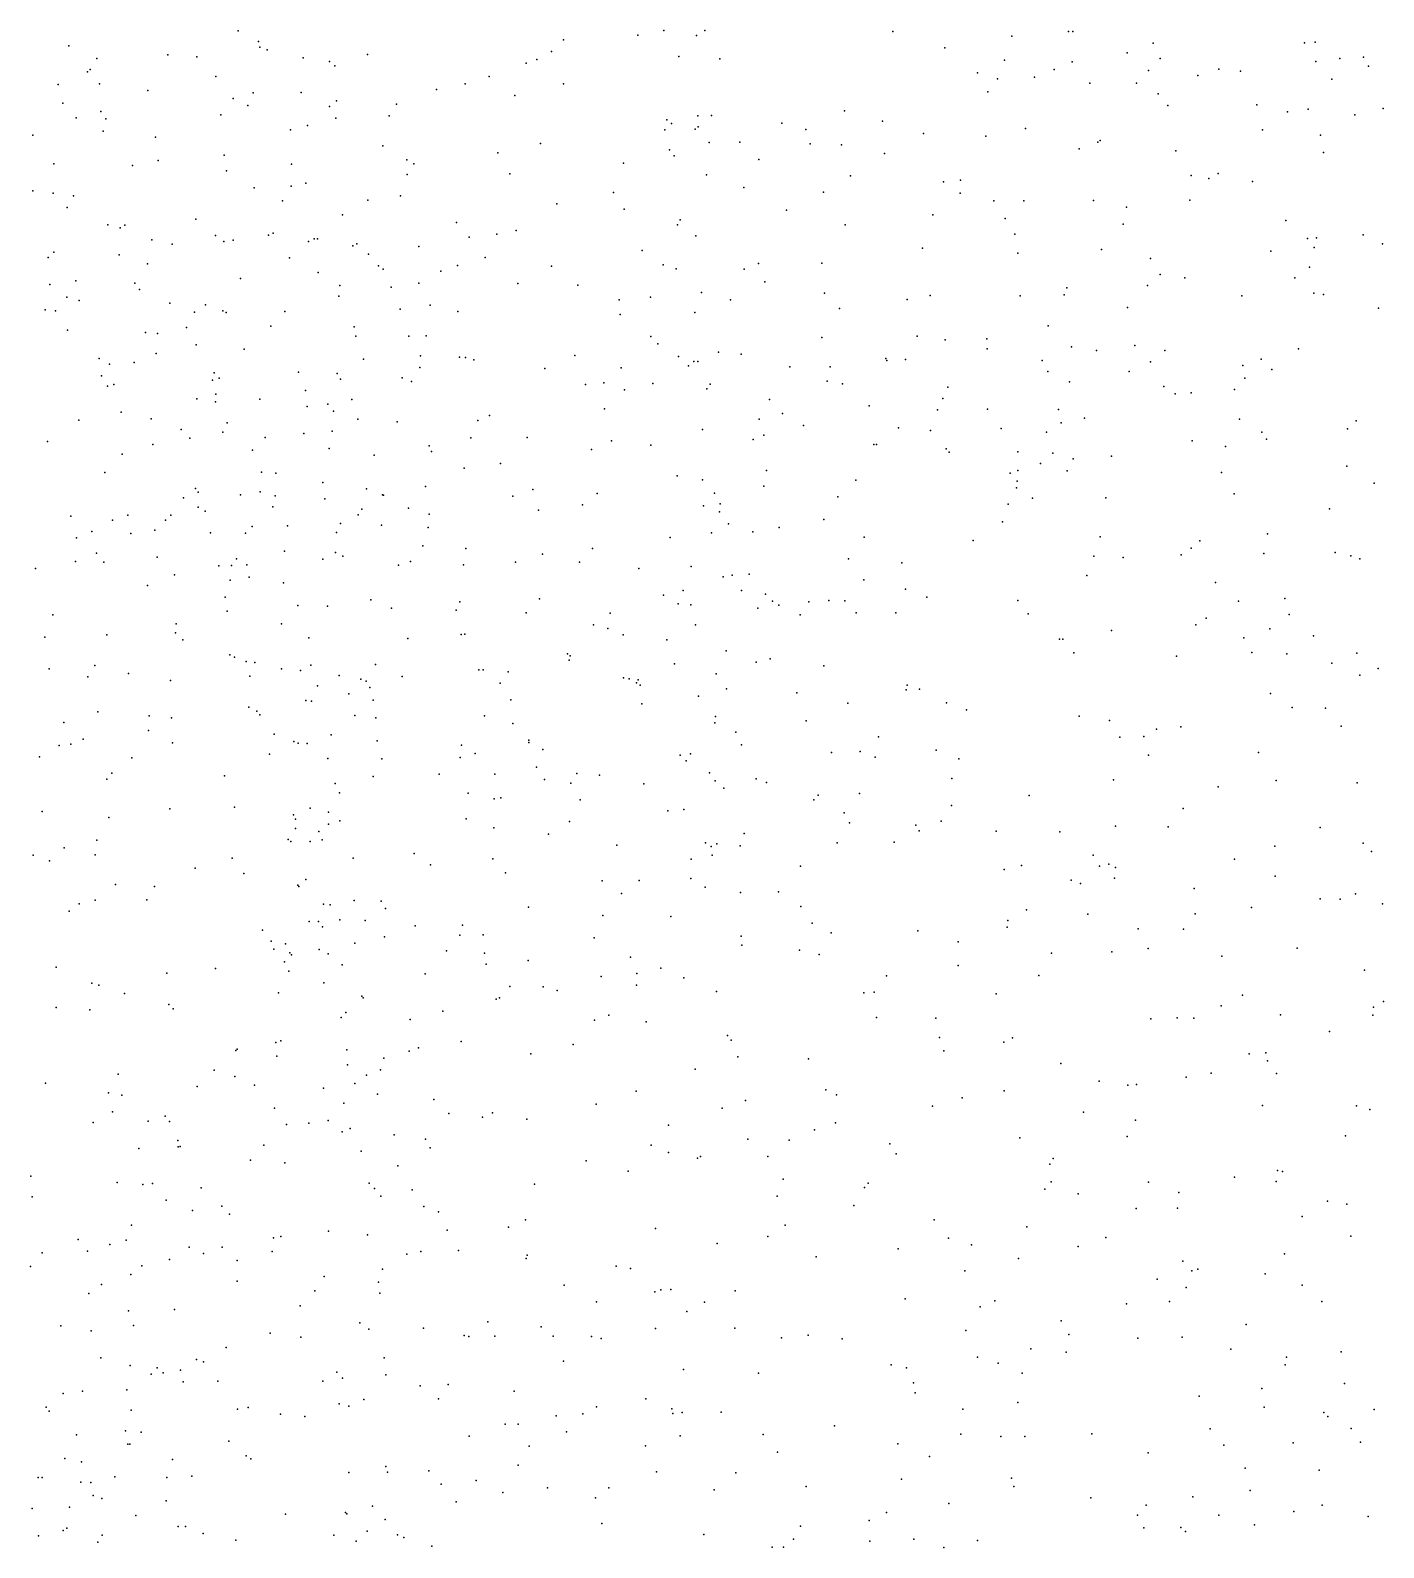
# Model space of a CAD drawing. Header units: metres. Extents: x -25 to 25, y -27.7 to 27.8.
# Drawn here: x 6.004 to 7.551, y 0.013 to 1.746 of the extents above; entities that cross this region are included whole.
import ezdxf

# ---------------------------------------------------------------- set-up
doc = ezdxf.new("R2010")
doc.units = ezdxf.units.M

msp = doc.modelspace()

# ---------------------------------------------------------------- linework, layer by layer
for p in [(6.2416, 1.7459, 25.2428), (6.6136, 1.7358, -25.6115), (6.6986, 1.7411, 18.0061), (6.7283, 1.7462, 25.3486), (6.7655, 1.7406, 17.8539), (6.7751, 1.7465, 11.1307), (6.9899, 1.7451, -0.3461), (7.1259, 1.7399, 14.0285), (7.1908, 1.745, 14.2072), (7.1957, 1.7451, 18.4148), (6.048, 1.7289, 17.879), (6.161, 1.7185, -8.1343), (6.2648, 1.7338, 20.768), (6.2662, 1.7271, 21.7661), (6.2746, 1.7241, 20.1307), (6.3894, 1.7188, 20.3322), (6.5996, 1.7223, 8.6323), (7.0493, 1.7265, 22.5611), (7.2578, 1.7207, 8.5494), (7.2877, 1.7318, -0.5491), (7.4606, 1.7323, 16.2842), (7.4727, 1.7329, 10.3147), (6.0725, 1.7019, 20.0135), (6.08, 1.7143, 21.0273), (6.1943, 1.7163, 20.8719), (6.316, 1.7151, 20.6887), (6.3461, 1.711, 22.3604), (6.352, 1.7058, 17.9297), (6.5706, 1.7089, -1.708), (6.5828, 1.713, 8.9945), (6.7453, 1.7165, 17.5557), (6.7923, 1.7139, 17.2567), (7.1174, 1.7126, 25.2322), (7.1742, 1.7019, -5.1472), (7.1948, 1.7104, 22.591), (7.2823, 1.7008, 25.1216), (7.2957, 1.7144, -9.9582), (7.3627, 1.7021, 14.0899), (7.3875, 1.6998, 17.9609), (7.4734, 1.7109, 14.715), (7.501, 1.7144, 22.637), (7.5278, 1.7158, 17.9842), (7.5337, 1.7055, 8.9493), (6.0358, 1.6845, -7.923), (6.0693, 1.6991, 11.7486), (6.0832, 1.6855, -2.1297), (6.216, 1.6939, -8.7438), (6.5009, 1.6854, 9.2127), (6.5285, 1.6937, 8.4054), (6.6134, 1.6852, 17.99), (7.0869, 1.6981, 16.6067), (7.1097, 1.6911, 14.877), (7.152, 1.6929, 8.3352), (7.2152, 1.6861, 13.893), (7.2684, 1.6862, 17.946), (7.3386, 1.6948, 14.7911), (7.4916, 1.6908, 10.0125), (6.1384, 1.6777, 9.6413), (6.2357, 1.6685, 15.3448), (6.2586, 1.6752, -10.4947), (6.3137, 1.6754, -8.5446), (6.354, 1.666, -8.9942), (6.4684, 1.6788, 17.9523), (6.5577, 1.6719, 11.4826), (7.0987, 1.6763, -25.4935), (7.2932, 1.674, -25.3586), (6.0413, 1.6634, 25.2028), (6.0844, 1.6537, -15.1203), (6.2219, 1.6501, 22.2725), (6.2528, 1.6605, 20.8199), (6.346, 1.6594, -4.388), (6.4141, 1.6489, -9.249), (6.4225, 1.662, 20.5144), (6.7669, 1.6487, 17.981), (6.7826, 1.6492, -0.2762), (6.9348, 1.6544, 8.1743), (7.3044, 1.6607, 22.62), (7.406, 1.6615, 25.0037), (7.4409, 1.6535, 22.6256), (7.4647, 1.6563, 13.9552), (7.5182, 1.6498, -5.5904), (7.5503, 1.657, 14.8579), (6.0563, 1.6464, -9.2233), (6.0873, 1.6314, 22.1799), (6.0902, 1.6452, 17.8408), (6.3013, 1.6327, 17.8805), (6.321, 1.6377, 9.443), (6.3532, 1.6463, 20.2433), (6.7293, 1.6327, 8.1575), (6.7316, 1.6442, 17.9826), (6.7369, 1.6402, 21.6667), (6.7641, 1.6336, -1.0822), (6.7675, 1.6361, -0.9116), (6.863, 1.6403, 17.9814), (6.8905, 1.6331, -10.6352), (6.9783, 1.6428, -9.9604), (7.1417, 1.6345, 17.9279), (7.4125, 1.6327, -0.5596), (6.0067, 1.6269, 22.1192), (6.147, 1.6244, -4.2696), (6.4068, 1.6146, 22.3556), (6.5871, 1.6172, 25.2533), (6.7799, 1.6182, -10.4207), (6.8149, 1.6189, 17.0505), (6.8954, 1.617, 22.54), (6.9313, 1.6157, 25.2141), (7.025, 1.6288, -4.9662), (7.0961, 1.6256, 22.5876), (7.2244, 1.6186, 17.9046), (7.227, 1.6208, -0.4278), (7.4787, 1.6269, 13.7048), (6.1502, 1.5976, 20.1188), (6.2255, 1.6038, 20.1637), (6.4345, 1.5985, 17.9199), (6.5383, 1.6065, 22.4014), (6.7348, 1.6098, -0.4608), (6.74, 1.603, -4.6689), (6.8367, 1.5991, -10.1264), (6.9803, 1.6059, 22.5638), (7.203, 1.6111, 10.7326), (7.3135, 1.6089, 8.845), (7.4821, 1.607, 17.9178), (6.0309, 1.5941, 9.8032), (6.1208, 1.592, 21.0472), (6.2284, 1.5859, 11.8254), (6.3025, 1.5934, 22.286), (6.4346, 1.5816, 20.4823), (6.4422, 1.594, -8.7078), (6.5523, 1.5827, 8.7747), (6.6822, 1.5948, 17.6593), (6.777, 1.5815, 25.2257), (6.9417, 1.5803, 17.9368), (7.3309, 1.5808, 10.5203), (7.362, 1.5828, 18.4779), (6.007, 1.5631, -20.9922), (6.0301, 1.5606, 21.2487), (6.26, 1.5666, -9.3843), (6.3022, 1.5686, 25.1908), (6.3188, 1.5718, -2.0519), (6.6705, 1.5612, 17.9585), (6.8197, 1.5669, -25.8045), (6.9107, 1.5615, 18.2436), (7.0477, 1.5734, -10.7712), (7.0673, 1.5753, 17.8873), (7.3513, 1.5772, 17.8767), (7.4009, 1.5739, 22.6215), (6.0462, 1.544, 22.0868), (6.0534, 1.5575, -26.047), (6.2921, 1.5516, 21.7895), (6.3898, 1.5525, 20.384), (6.4272, 1.5575, 9.2685), (6.6059, 1.5481, 11.346), (7.0669, 1.5604, 10.8492), (7.1054, 1.5515, 16.5032), (7.1395, 1.5516, 21.8232), (7.2193, 1.5522, 16.3814), (7.2569, 1.5443, 17.8382), (7.3295, 1.5524, 10.3582), (6.1932, 1.5306, 20.9914), (6.3607, 1.5355, 17.8515), (6.4911, 1.5269, -10.2171), (6.683, 1.5421, -9.6281), (6.7469, 1.5299, 15.1207), (6.8684, 1.5411, -4.8376), (7.0356, 1.5356, 15.0295), (7.1182, 1.5316, 22.5978), (7.4393, 1.5293, 9.1602), (6.0925, 1.5244, 20.1327), (6.1067, 1.5208, 25.1766), (6.1122, 1.5238, 2.542), (6.2157, 1.512, 22.1883), (6.2763, 1.5123, 20.2496), (6.2816, 1.5146, 20.8571), (6.5058, 1.5102, 8.629), (6.5373, 1.5135, -8.2525), (6.5593, 1.5177, 17.8887), (6.7438, 1.5244, 11.1619), (6.7647, 1.5117, 22.5253), (6.9353, 1.5242, 17.8703), (7.1294, 1.5134, 17.816), (7.2534, 1.5249, 8.9616), (7.4638, 1.5085, 15.0449), (7.4742, 1.5093, 21.9602), (7.5274, 1.5128, 17.8693), (6.0308, 1.4931, 21.9914), (6.143, 1.5072, 22.132), (6.1661, 1.5023, 20.1854), (6.2251, 1.5053, 17.7973), (6.236, 1.5068, -7.7669), (6.3221, 1.5052, 22.2785), (6.3286, 1.5084, -9.6738), (6.3323, 1.5082, 20.7855), (6.3725, 1.5004, 11.6093), (6.3774, 1.5024, -7.9231), (6.4482, 1.4996, 25.1642), (6.7035, 1.4948, -1.6027), (7.024, 1.4975, 22.5911), (7.1327, 1.492, 8.7707), (7.2284, 1.4961, -0.309), (7.4221, 1.4941, 17.8297), (7.4715, 1.4982, -11.1527), (7.5496, 1.5024, 18.5192), (6.0244, 1.487, -2.1917), (6.1057, 1.49, 17.7772), (6.1381, 1.4797, 15.3838), (6.3003, 1.4864, 9.3819), (6.3905, 1.4906, 20.7097), (6.4018, 1.4774, 8.2046), (6.4922, 1.4777, 22.39), (6.5239, 1.487, 15.2018), (6.5996, 1.477, 21.7314), (6.7274, 1.4787, 17.851), (6.7422, 1.474, -0.357), (6.8365, 1.4802, 11.0058), (6.9087, 1.4803, 16.7587), (7.2845, 1.4857, 24.958), (7.4661, 1.4757, 9.4158), (6.0561, 1.4604, 21.3415), (6.1236, 1.4575, 11.7746), (6.2442, 1.4629, 20.9528), (6.3329, 1.4697, 20.3506), (6.4072, 1.4736, -4.4915), (6.4481, 1.4574, 20.5061), (6.4732, 1.4712, -26.2031), (6.5613, 1.4572, 22.4369), (6.8201, 1.4736, 17.8191), (6.8437, 1.4592, 22.5707), (7.2956, 1.4675, 22.6168), (7.3236, 1.4636, -25.4208), (7.4494, 1.4637, 22.6062), (6.0261, 1.4562, 21.4578), (6.0456, 1.4416, 21.8969), (6.1289, 1.4505, 2.361), (6.3568, 1.4426, 17.7914), (6.3578, 1.4549, 15.2527), (6.4166, 1.4532, 22.3545), (6.6297, 1.4553, -9.168), (6.713, 1.4417, 22.5308), (6.7714, 1.4471, -1.3034), (6.9119, 1.446, -9.5093), (7.0327, 1.4435, -0.1716), (7.1355, 1.443, 22.6101), (7.1858, 1.4441, 15.0813), (7.1887, 1.4523, 17.7482), (7.2811, 1.4551, 10.1732), (7.3889, 1.4433, 9.7199), (7.471, 1.446, 24.8602), (7.4823, 1.4448, -9.6165), (6.0208, 1.4271, 21.5942), (6.0329, 1.426, 22.0626), (6.0599, 1.4376, 9.7845), (6.1633, 1.4349, -2.1437), (6.1916, 1.4246, -4.3773), (6.2043, 1.4327, 22.1283), (6.2239, 1.4261, 21.0327), (6.2278, 1.424, 17.7676), (6.295, 1.4252, 20.8952), (6.4267, 1.4278, 9.1087), (6.461, 1.4326, 17.8091), (6.4927, 1.4253, 11.3721), (6.6772, 1.4385, -8.7981), (6.7637, 1.4239, -26.186), (6.8043, 1.4387, -0.9787), (6.9289, 1.4287, 15.1401), (7.0063, 1.439, 17.7285), (7.2581, 1.4298, 9.1812), (7.5452, 1.429, -0.3885), (6.1826, 1.407, -7.4727), (6.2788, 1.4086, 22.2327), (6.3743, 1.4078, 20.7942), (6.6783, 1.4217, 17.5053), (7.1674, 1.4088, -10.976), (6.0466, 1.404, 21.7871), (6.1357, 1.4013, -26.276), (6.1493, 1.4002, -20.9224), (6.376, 1.3972, 20.4141), (6.4367, 1.3971, 20.6753), (6.4566, 1.3974, 8.9317), (6.7133, 1.3968, 17.7525), (6.7214, 1.3883, 17.3046), (6.9086, 1.3955, 18.2705), (7.0176, 1.3969, 8.6228), (7.0499, 1.393, 17.6326), (7.0975, 1.394, 21.8839), (6.0828, 1.3716, -9.1286), (6.1477, 1.3773, 22.0032), (6.1937, 1.387, 21.1239), (6.2483, 1.3821, 20.2908), (6.385, 1.3706, -7.555), (6.45, 1.3746, 20.5761), (6.4946, 1.3732, 22.4223), (6.5015, 1.3725, 17.7581), (6.5109, 1.3699, 25.1071), (6.6266, 1.3748, 22.5157), (6.7448, 1.3737, 8.1379), (6.7908, 1.3787, 17.0508), (6.8164, 1.3766, -0.7989), (6.9819, 1.3714, 25.0485), (7.0043, 1.3705, 22.6155), (7.0979, 1.3825, 9.0793), (7.1941, 1.3849, 10.5137), (7.2229, 1.3806, 10.3322), (7.2666, 1.3864, -5.3139), (7.3007, 1.3808, 17.6673), (7.4111, 1.3708, 18.4534), (7.4535, 1.3825, 17.7493), (6.0945, 1.365, 21.4386), (6.1226, 1.367, 21.3221), (6.214, 1.3553, 11.5954), (6.3104, 1.356, -2.1009), (6.3548, 1.3542, 17.7344), (6.4493, 1.3614, 8.7613), (6.5921, 1.3599, -10.7789), (6.6795, 1.3607, 17.9323), (6.7562, 1.363, -8.292), (6.7623, 1.368, -1.4785), (6.767, 1.3681, 17.657), (6.872, 1.3621, 17.5794), (6.9183, 1.3621, 22.6083), (6.9829, 1.3691, 8.8638), (7.1608, 1.3694, 17.6021), (7.1672, 1.3565, 22.6198), (7.26, 1.3565, 22.6176), (7.2845, 1.3676, 16.2492), (7.3901, 1.3634, 17.6923), (7.4232, 1.3591, 22.6018), (6.0854, 1.3517, 21.6706), (6.0921, 1.3398, 21.5743), (6.0995, 1.3418, 20.2293), (6.2122, 1.3466, 22.0783), (6.2198, 1.3491, 9.4543), (6.3585, 1.348, -10.2698), (6.4289, 1.3494, 20.7518), (6.4397, 1.3454, 20.4973), (6.6388, 1.3419, 17.6341), (6.6596, 1.3436, -1.7651), (6.6832, 1.3358, 21.7927), (6.7155, 1.343, 10.9884), (6.7773, 1.3368, 17.5293), (6.7813, 1.3423, 22.5792), (6.9147, 1.3455, -0.1329), (6.9325, 1.3427, -8.6521), (7.0528, 1.3386, 18.3559), (7.1919, 1.3447, -0.1471), (7.2997, 1.3395, 9.6235), (7.3806, 1.3362, 21.9621), (7.3924, 1.349, -0.2244), (6.1942, 1.3255, 2.5105), (6.2158, 1.3219, -10.5923), (6.2161, 1.3306, 17.7163), (6.2663, 1.3249, 21.0333), (6.3187, 1.3348, 8.2901), (6.3442, 1.3192, 20.8877), (6.3716, 1.3245, -10.8348), (6.8491, 1.3247, -9.1542), (7.047, 1.3257, 17.4709), (7.3125, 1.3312, 17.5539), (7.3311, 1.3321, 24.8802), (6.0596, 1.3012, 15.4948), (6.108, 1.3102, -7.2309), (6.142, 1.3024, 9.5951), (6.3206, 1.3166, 20.3957), (6.3505, 1.3112, 8.5151), (6.3785, 1.302, 17.6453), (6.5155, 1.3008, 17.62), (6.5289, 1.3062, 11.1863), (6.6604, 1.3139, 17.5139), (6.837, 1.3023, 16.8844), (6.8639, 1.3086, 10.7391), (6.9627, 1.3176, 8.4537), (7.0409, 1.3128, 15.1907), (7.0982, 1.3137, -8.5004), (7.1793, 1.3132, 24.9726), (7.2091, 1.3035, 21.9589), (7.3861, 1.3021, 16.1081), (6.1765, 1.2904, 21.317), (6.2239, 1.2875, 21.173), (6.229, 1.298, 15.403), (6.3168, 1.2859, 20.9616), (6.3492, 1.2886, 9.0507), (6.4234, 1.2991, 22.3727), (6.7724, 1.2905, -0.4612), (6.8423, 1.284, 18.1688), (6.8878, 1.2951, 17.4247), (6.9965, 1.2923, 16.5952), (7.0329, 1.2892, 22.6255), (7.1136, 1.2917, 16.4214), (7.1655, 1.2872, 17.4266), (7.1823, 1.2978, 9.37), (7.4119, 1.2874, -8.3091), (7.5097, 1.2911, 17.6407), (7.5197, 1.3001, 22.5872), (6.0236, 1.2768, 20.2121), (6.1439, 1.2732, 21.5313), (6.1864, 1.2804, 21.9566), (6.2578, 1.2667, 20.3601), (6.2724, 1.2814, 9.2654), (6.3456, 1.2687, -4.4732), (6.4598, 1.2717, 20.6279), (6.5077, 1.281, -26.4728), (6.5721, 1.2811, 8.1217), (6.6453, 1.2674, 22.5465), (6.6683, 1.2773, 17.7226), (6.7133, 1.2723, 17.429), (6.8303, 1.279, -1.1036), (6.9681, 1.2733, -8.9887), (6.9713, 1.2733, -26.2835), (7.0508, 1.2681, 17.3744), (7.3322, 1.2774, 15.2025), (7.3703, 1.2709, -5.4909), (7.4171, 1.2792, 17.5391), (6.1089, 1.2621, 17.6603), (6.3971, 1.2611, 20.477), (6.4625, 1.2654, 15.3382), (6.5415, 1.2517, -7.2826), (7.0545, 1.2643, 9.2835), (7.1329, 1.2649, -9.2746), (7.1588, 1.2517, -5.1729), (7.1728, 1.2635, -8.7845), (7.1959, 1.2568, 9.5368), (7.2399, 1.2598, 22.6223), (7.5089, 1.2485, -9.2517), (6.0893, 1.2413, 15.6397), (6.2681, 1.2418, -9.3514), (6.2846, 1.2405, 22.1904), (6.4998, 1.2463, 17.4909), (6.7435, 1.2376, -1.5772), (6.7724, 1.2328, -8.0777), (6.8457, 1.2437, 17.3407), (6.9475, 1.2323, 22.6247), (7.1242, 1.2406, 10.0891), (7.1319, 1.2314, 22.6302), (7.1328, 1.2435, -8.2404), (7.1894, 1.243, 9.7497), (7.3655, 1.2414, 17.4506), (6.1927, 1.2229, 21.4291), (6.1958, 1.2187, 21.8696), (6.2443, 1.2158, 21.2173), (6.2667, 1.2193, 21.1358), (6.2839, 1.2145, 15.5218), (6.3382, 1.2299, 17.5513), (6.3882, 1.2226, -7.0876), (6.4064, 1.2158, 11.2398), (6.4078, 1.2153, 17.4957), (6.4558, 1.2251, 22.4108), (6.5554, 1.2142, 22.4888), (6.5785, 1.2219, 10.8921), (6.6518, 1.2172, -7.4801), (6.7861, 1.2177, 8.1465), (6.8424, 1.2257, 22.6151), (7.1313, 1.2236, 9.9109), (7.3801, 1.217, -25.536), (7.5403, 1.2292, 15.9549), (6.179, 1.2122, 21.6743), (6.1957, 1.2016, 21.5134), (6.2038, 1.1969, 22.0432), (6.2812, 1.2021, 25.1052), (6.3406, 1.2111, 21.9372), (6.3828, 1.1993, 22.3304), (6.4363, 1.2005, 20.5455), (6.585, 1.198, -4.6497), (6.6353, 1.2043, 17.364), (6.7735, 1.2032, 10.6403), (6.7924, 1.2055, 8.7684), (6.9272, 1.2133, 10.5252), (7.1218, 1.205, 17.2937), (7.1496, 1.212, -0.0109), (7.2333, 1.2122, -9.0636), (7.489, 1.1999, 22.5884), (6.0504, 1.1915, 17.6004), (6.0978, 1.1868, -20.2945), (6.1153, 1.1925, 20.2876), (6.1585, 1.1867, -20.5083), (6.1647, 1.1926, 2.4069), (6.2576, 1.1796, 15.7044), (6.298, 1.1801, 11.3528), (6.3584, 1.1828, 20.9746), (6.3788, 1.1927, -9.8), (6.4053, 1.1812, 8.1652), (6.46, 1.1938, 11.0751), (6.7919, 1.1963, -0.1551), (6.802, 1.1825, 25.1018), (6.9112, 1.1874, 16.7155), (7.1153, 1.185, -11.1301), (6.0567, 1.1667, 9.9851), (6.0743, 1.1737, 11.3567), (6.119, 1.1714, 9.68), (6.1465, 1.1753, -26.486), (6.21, 1.1721, 20.3642), (6.2498, 1.1718, 22.0747), (6.3539, 1.1727, -2.0802), (6.4588, 1.1783, 20.6873), (6.7353, 1.1668, 15.3751), (6.7827, 1.1722, 17.1521), (6.8298, 1.1733, -0.5929), (6.8601, 1.1782, -26.5109), (6.9571, 1.1674, -10.9567), (7.0816, 1.1634, 22.6399), (7.2268, 1.1679, 18.3686), (7.3408, 1.1631, -11.4088), (7.4183, 1.171, 17.3895), (6.0797, 1.149, 25.1261), (6.1489, 1.1445, 17.5316), (6.2944, 1.1513, 22.2016), (6.3529, 1.15, 20.4739), (6.3614, 1.1455, 17.4321), (6.4528, 1.1574, 20.7686), (6.5019, 1.1545, 22.4569), (6.5895, 1.1479, -10.7778), (6.6466, 1.1543, 17.2914), (7.2196, 1.1458, 22.6321), (7.3197, 1.1471, 22.6227), (7.3311, 1.1547, -8.0719), (7.414, 1.1488, 22.6047), (7.4955, 1.1499, 24.7711), (7.5135, 1.1461, 17.4268), (6.0099, 1.1317, 17.5512), (6.0555, 1.1395, 15.9518), (6.0879, 1.1387, 2.5873), (6.2193, 1.1346, 21.6883), (6.234, 1.1351, 21.4339), (6.2395, 1.1425, 8.9889), (6.2515, 1.1356, 17.4868), (6.3383, 1.1421, 22.2738), (6.425, 1.1355, 17.376), (6.4386, 1.1394, 15.6623), (6.4991, 1.1358, -1.9581), (6.5586, 1.1388, 15.4938), (6.6316, 1.1388, 25.1023), (6.6996, 1.1315, 22.5804), (6.7593, 1.1339, 17.241), (6.9393, 1.1427, 18.2096), (7.0001, 1.1379, 9.7489), (7.2533, 1.144, 17.2742), (7.5237, 1.1424, 18.3746), (6.1378, 1.1122, -6.8694), (6.1689, 1.1242, -21.0447), (6.2323, 1.1182, 8.7127), (6.2541, 1.1216, 21.3348), (6.2933, 1.1153, -20.6602), (6.7959, 1.1219, 8.295), (6.8062, 1.1238, 16.9974), (6.8256, 1.1251, -1.2351), (6.9567, 1.1187, 9.9461), (7.2116, 1.1235, -26.2698), (7.3586, 1.1156, 17.2974), (6.2269, 1.0987, 20.4045), (6.3932, 1.0957, 20.8872), (6.4949, 1.0936, 15.8504), (6.5859, 1.0969, -10.4103), (6.7278, 1.101, 17.7854), (6.7502, 1.1065, -7.2151), (6.8168, 1.1064, 10.4447), (6.8442, 1.1023, 21.9647), (6.8525, 1.0943, -0.9193), (6.8938, 1.0933, -7.7197), (6.9167, 1.0951, 15.4126), (6.9351, 1.0944, 17.1922), (7.0043, 1.1079, 16.5593), (7.0289, 1.0988, 25.0949), (7.1328, 1.0951, 17.2028), (7.385, 1.0942, -25.7785), (7.438, 1.0974, 17.3286), (6.0296, 1.0786, 11.0768), (6.2289, 1.0828, 21.7959), (6.3099, 1.0894, 21.1331), (6.3435, 1.0883, 17.367), (6.417, 1.0861, 22.3589), (6.4909, 1.0838, 17.28), (6.5709, 1.0808, 17.2511), (6.6667, 1.0804, -26.669), (6.7444, 1.0913, -4.7648), (6.7592, 1.0899, 15.5247), (6.8356, 1.0861, 9.853), (6.8596, 1.0898, 9.4951), (6.884, 1.0787, 10.153), (6.948, 1.081, -7.4278), (6.9932, 1.0807, 22.6393), (7.1446, 1.0797, -7.9022), (7.4431, 1.0788, 21.9608), (6.17, 1.0581, 8.8772), (6.1707, 1.0684, 9.2533), (6.2911, 1.0684, 21.2475), (6.6476, 1.067, 17.2167), (6.664, 1.0628, 8.7365), (6.7645, 1.067, 17.1824), (7.2397, 1.0606, 17.2074), (7.3362, 1.067, 15.3151), (7.348, 1.0748, 0.0907), (7.4209, 1.0626, -5.7617), (6.0205, 1.0531, -2.1353), (6.0913, 1.0559, 11.2327), (6.1784, 1.0502, -20.1254), (6.3225, 1.0522, 22.2284), (6.4357, 1.0514, 20.6843), (6.4966, 1.0562, -6.8728), (6.5005, 1.0564, 10.7356), (6.6815, 1.0557, -1.717), (6.7314, 1.0502, -1.5594), (7.1804, 1.0508, -7.4223), (7.1842, 1.0509, 0.1056), (7.3912, 1.0523, -7.3355), (7.4708, 1.0547, 22.615), (6.2322, 1.0329, 11.1579), (6.2375, 1.0303, 17.3814), (6.2509, 1.0251, 16.1771), (6.2605, 1.0242, 22.0318), (6.618, 1.0339, 22.5306), (6.62, 1.0269, -10.1263), (6.6212, 1.0316, 21.9621), (6.7996, 1.0376, 22.6081), (6.8338, 1.0245, 17.1465), (6.8497, 1.0283, -0.6839), (7.197, 1.0351, -11.3141), (7.3143, 1.0312, 18.2888), (7.4004, 1.0357, 24.8962), (7.4404, 1.034, -7.1302), (7.4917, 1.0233, 15.9301), (7.5205, 1.0346, 17.3292), (6.0254, 1.0168, 17.4525), (6.0698, 1.0079, 9.9235), (6.0777, 1.0207, 20.3052), (6.1164, 1.0114, 9.5947), (6.255, 1.0085, -2.0763), (6.2912, 1.0169, 21.3317), (6.3127, 1.0149, -20.2914), (6.3245, 1.0209, 10.9557), (6.3572, 1.0093, 17.2774), (6.3987, 1.022, -2.007), (6.429, 1.0081, -20.927), (6.5168, 1.0159, 25.1173), (6.5216, 1.0159, 17.2106), (6.5504, 1.0135, 8.2264), (6.6819, 1.0064, 9.0454), (6.7405, 1.0226, 9.2469), (6.7879, 1.011, 17.2433), (6.9112, 1.0203, 22.6316), (7.5237, 1.0097, -20.9242), (7.5447, 1.0173, 15.3532), (6.1642, 1.0035, 20.3839), (6.3322, 0.9976, -6.6722), (6.368, 0.9884, 22.2743), (6.3817, 1.0051, 22.0029), (6.3877, 1.0026, 20.6116), (6.3922, 0.9954, 8.3282), (6.5411, 1.0004, 16.0279), (6.6887, 1.0053, -10.5828), (6.697, 1.0007, 22.5676), (6.6988, 1.0044, 17.1481), (6.7012, 0.9982, 9.4325), (6.7999, 0.994, 15.7271), (6.8803, 0.9893, -0.0329), (7.0051, 0.9929, 17.1264), (7.0062, 0.9982, 0.0757), (7.0206, 0.9937, 22.6439), (7.4218, 0.9885, 22.6348), (6.2536, 0.973, 21.7767), (6.3189, 0.9808, 21.2571), (6.3255, 0.9799, 20.519), (6.396, 0.9809, 20.9422), (6.5534, 0.9813, -4.638), (6.7029, 0.9767, 10.0902), (6.7676, 0.9855, 25.1487), (6.9385, 0.9776, -4.7997), (7.0512, 0.9779, -11.0074), (7.4463, 0.9727, -5.5153), (7.4847, 0.972, 17.2513), (6.0422, 0.9556, -26.5413), (6.081, 0.9678, 17.3867), (6.1398, 0.963, 8.6665), (6.1652, 0.9608, 25.1112), (6.2631, 0.9685, 21.9605), (6.2663, 0.9644, 21.6285), (6.375, 0.9637, 21.0255), (6.3988, 0.9608, 17.2098), (6.5231, 0.963, 22.4481), (6.5557, 0.9543, 10.5455), (6.7864, 0.9552, -26.8868), (6.7874, 0.9623, -0.2272), (6.891, 0.9576, 17.0999), (7.0742, 0.9702, 16.4195), (7.2031, 0.9629, -26.6245), (7.2376, 0.9578, -7.0804), (6.0643, 0.9365, -6.6555), (6.139, 0.9464, 2.4039), (6.2829, 0.9424, 21.5329), (6.3478, 0.9413, 21.1706), (6.8105, 0.9446, -0.3882), (6.9737, 0.9392, 15.611), (7.2496, 0.9387, 22.0374), (7.2767, 0.9396, -20.9639), (7.2915, 0.9481, 16.1025), (7.319, 0.9507, -4.785), (7.5026, 0.9512, 22.6322), (6.0369, 0.9293, 22.2659), (6.0502, 0.9309, 10.7805), (6.1664, 0.9323, 17.3209), (6.2772, 0.9195, -26.6898), (6.3052, 0.9338, 21.4032), (6.31, 0.932, 17.2409), (6.3204, 0.9314, 22.1494), (6.4004, 0.9347, 20.8639), (6.4968, 0.9297, -1.895), (6.5126, 0.9201, -3.8364), (6.5737, 0.9325, 9.8286), (6.574, 0.9353, 8.442), (6.5898, 0.9247, -6.7055), (6.7585, 0.9198, 22.0003), (6.8168, 0.93, -1.1096), (6.9198, 0.9214, 22.6319), (6.9527, 0.9224, -10.7405), (7.0395, 0.9239, 18.102), (7.4081, 0.9214, 15.4046), (6.0143, 0.9162, 10.0879), (6.1201, 0.915, -20.9599), (6.3439, 0.9144, -4.535), (6.4059, 0.914, 16.2743), (6.4955, 0.9156, -20.4019), (6.5826, 0.9044, -9.781), (6.747, 0.9183, 22.5777), (6.7537, 0.9118, -1.3812), (6.9698, 0.9161, 17.0878), (7.0652, 0.9141, 17.0898), (7.2822, 0.9183, 17.1289), (6.0915, 0.8909, 20.3477), (6.0973, 0.8977, 9.1984), (6.2259, 0.8945, 20.472), (6.3523, 0.886, 20.647), (6.396, 0.8937, 22.2696), (6.4715, 0.8966, -26.8548), (6.535, 0.8965, 21.9809), (6.5918, 0.8903, 8.9631), (6.6219, 0.8862, 9.2664), (6.6286, 0.8973, 10.2935), (6.6548, 0.8952, 17.0981), (6.7052, 0.8853, -20.7548), (6.7804, 0.8979, -10.335), (6.7868, 0.8888, 17.1417), (6.8337, 0.8912, 17.0773), (6.8454, 0.8869, 17.7755), (7.0573, 0.8916, 22.0724), (7.2422, 0.8901, 22.6542), (7.4283, 0.8894, 17.1886), (7.5206, 0.8866, 17.2397), (6.3575, 0.875, 20.9863), (6.5044, 0.8747, 17.1285), (6.5341, 0.8685, 22.4142), (6.5418, 0.8696, 8.7097), (6.6325, 0.8672, -4.0987), (6.7966, 0.8805, 17.3817), (6.8998, 0.8673, 15.8021), (6.9046, 0.8724, -3.9888), (6.952, 0.8744, -6.8719), (7.1458, 0.8721, 17.0952), (7.3618, 0.8819, 22.6599), (6.0177, 0.8539, 17.3479), (6.1635, 0.8568, 20.4208), (6.2372, 0.8587, 17.2378), (6.3049, 0.85, 21.5475), (6.324, 0.8576, 21.3641), (6.3447, 0.8531, 10.7262), (6.7326, 0.8546, 17.0757), (6.7512, 0.8563, 16.0431), (6.9342, 0.8524, -3.7161), (7.0571, 0.8607, -4.5797), (7.3218, 0.8574, -4.5104), (6.0936, 0.8471, 16.4655), (6.307, 0.8451, 17.1877), (6.3072, 0.8343, 22.0173), (6.3449, 0.8393, -1.9536), (6.3577, 0.8433, 20.7314), (6.5022, 0.8456, 9.5785), (6.5337, 0.8353, 16.3251), (6.6205, 0.8424, -1.6676), (6.9404, 0.841, 17.059), (7.0163, 0.8384, 16.4782), (7.045, 0.8429, -4.2276), (7.2444, 0.8371, -6.7848), (7.3045, 0.8363, 25.0091), (7.4786, 0.8357, -6.5607), (6.0801, 0.8212, 9.6063), (6.2988, 0.8218, 20.5957), (6.3018, 0.8196, 16.4558), (6.3237, 0.8197, 21.0521), (6.3336, 0.8308, 21.1847), (6.3376, 0.8214, 20.8765), (6.5962, 0.8278, 22.4579), (6.6745, 0.8153, 22.5109), (6.7756, 0.8181, -4.6383), (6.7886, 0.8169, -27.1419), (6.8201, 0.8287, 22.5954), (6.9264, 0.8179, -20.6872), (6.9913, 0.8187, 0.0863), (7.0202, 0.8318, -27.0549), (7.1079, 0.8312, 22.6542), (7.1808, 0.8306, 0.1955), (7.5275, 0.8177, -20.8163), (6.0072, 0.8039, 10.5055), (6.0428, 0.8122, 9.829), (6.078, 0.8045, 17.2981), (6.2349, 0.8006, -3.8901), (6.373, 0.8005, 22.1524), (6.4426, 0.8057, 17.1199), (6.5328, 0.7999, 17.0937), (6.7593, 0.7993, -9.9346), (6.7822, 0.814, 16.9547), (6.7834, 0.8038, -4.3767), (6.8155, 0.8146, 16.7924), (7.2189, 0.804, -10.9501), (7.3803, 0.7992, -26.6758), (7.4266, 0.8144, 24.897), (7.5372, 0.808, -5.6782), (6.0259, 0.7974, 8.9735), (6.1923, 0.789, 10.7717), (6.2481, 0.7831, -3.5889), (6.4616, 0.7929, -1.8087), (6.5473, 0.7837, 22.3825), (6.8844, 0.7914, -0.0501), (7.1173, 0.7874, 17.0638), (7.1369, 0.7921, -6.6057), (7.2262, 0.7913, 22.6772), (7.2369, 0.7938, 17.0958), (7.2445, 0.7898, 15.513), (6.1014, 0.7705, 22.1463), (6.1461, 0.7683, 20.429), (6.3099, 0.7695, 20.807), (6.3109, 0.7681, 21.7801), (6.319, 0.776, 21.6581), (6.6575, 0.7746, 17.0504), (6.6999, 0.7748, 21.9652), (6.7591, 0.7771, 25.1915), (6.7753, 0.7674, 17.0331), (7.1938, 0.7752, 16.2302), (7.2045, 0.7714, -21.2173), (7.2435, 0.7775, -4.1139), (7.3344, 0.7657, 18.0926), (7.4268, 0.7801, 0.3005), (6.0599, 0.7485, 9.2448), (6.078, 0.7525, 8.7036), (6.1371, 0.7529, 17.2305), (6.3393, 0.748, 21.4936), (6.3467, 0.7472, 21.391), (6.3742, 0.7521, 25.1169), (6.4049, 0.7514, 8.584), (6.6797, 0.7602, 16.2914), (6.8157, 0.7611, -0.2127), (6.8592, 0.7619, 17.5994), (7.4786, 0.7542, -11.4253), (7.5013, 0.7538, 15.4511), (7.5187, 0.7597, 22.7267), (7.5498, 0.7484, -26.2106), (6.0484, 0.74, -6.5114), (6.3335, 0.7283, 21.2205), (6.3578, 0.7302, 22.0546), (6.3868, 0.7294, 9.9691), (6.4098, 0.7429, -9.3654), (6.5736, 0.7444, -4.4626), (6.6586, 0.7349, -3.2818), (6.7361, 0.7338, 22.5197), (6.8846, 0.7451, 22.6076), (7.1212, 0.7294, -6.329), (7.1426, 0.7415, 17.9651), (7.213, 0.7366, -3.8188), (7.3357, 0.7369, -11.1132), (7.4001, 0.7443, -21.369), (6.2693, 0.7181, -4.2295), (6.3227, 0.728, 21.1303), (6.3379, 0.7222, 21.5775), (6.4438, 0.723, 21.9486), (6.4949, 0.7127, -20.1002), (6.4981, 0.724, 22.2965), (6.5216, 0.713, 9.0941), (6.8165, 0.7112, 17.4478), (6.8979, 0.7262, 17.0135), (6.9194, 0.7153, 16.0138), (7.0184, 0.7175, 17.0248), (7.1206, 0.7216, 15.7061), (7.2703, 0.7198, -20.7535), (7.3223, 0.7195, 17.1084), (6.2793, 0.7056, 20.7563), (6.2824, 0.6967, 20.8556), (6.2955, 0.7026, 16.6046), (6.3342, 0.696, 21.3159), (6.3751, 0.7033, -27.0331), (6.4088, 0.7107, 22.14), (6.4797, 0.6946, 9.2957), (6.6487, 0.7095, 22.4543), (6.8175, 0.7012, -0.5133), (6.8832, 0.6953, -6.3306), (7.0646, 0.7048, -3.516), (7.2402, 0.6936, 22.1276), (7.2819, 0.6974, 22.7316), (7.4523, 0.6978, 22.7546), (6.2947, 0.682, 21.0486), (6.3006, 0.6925, 17.1343), (6.3026, 0.6902, -19.9879), (6.3446, 0.6912, 9.7226), (6.3604, 0.6785, 21.9853), (6.5231, 0.6921, 16.5245), (6.5249, 0.6792, -1.6202), (6.5729, 0.6837, -27.3022), (6.69, 0.6874, -1.3175), (6.9057, 0.6904, -27.3522), (7.0647, 0.6779, 22.6598), (7.1713, 0.6921, 22.6895), (7.366, 0.6886, -26.9502), (6.0334, 0.6761, 20.3274), (6.1602, 0.6692, -26.766), (6.2157, 0.6743, 20.5789), (6.2994, 0.6714, -1.8317), (6.4553, 0.6685, 22.2117), (6.6566, 0.6654, -6.3618), (6.6974, 0.6687, 16.9351), (6.7246, 0.6747, -9.7274), (6.7512, 0.6637, 16.6717), (6.9825, 0.6659, 22.6237), (7.1568, 0.6665, -27.2395), (7.529, 0.6724, 24.7362), (6.0742, 0.6576, 10.5982), (6.0824, 0.6555, -8.9727), (6.1118, 0.646, 20.4126), (6.2876, 0.6468, 21.9563), (6.3396, 0.658, 21.5051), (6.3829, 0.6427, 10.5313), (6.5521, 0.6538, -20.918), (6.5902, 0.6533, 22.3689), (6.6061, 0.6491, -1.4677), (6.6969, 0.6554, 16.4526), (6.7884, 0.648, 22.5411), (6.9567, 0.6466, 22.0189), (6.9684, 0.6474, -10.3768), (7.1081, 0.6453, -10.5726), (7.3897, 0.6441, 15.5031), (6.0334, 0.63, 17.2573), (6.0722, 0.6273, 25.1279), (6.1624, 0.6333, 20.4944), (6.1673, 0.6283, 16.736), (6.3845, 0.6408, 17.0999), (6.4754, 0.6258, -3.1971), (6.5365, 0.6392, 22.3036), (6.5403, 0.6409, 17.0538), (7.3654, 0.6318, 17.137), (7.5393, 0.6304, -21.5327), (7.551, 0.6368, 22.7858), (6.3592, 0.6184, 21.6909), (6.3648, 0.6241, 21.5869), (6.438, 0.6161, 22.1135), (6.6489, 0.6152, 17.0233), (6.6651, 0.621, 22.4364), (6.708, 0.6134, -1.14), (6.9711, 0.6183, 17.025), (7.0392, 0.6177, 17.8125), (7.2847, 0.6168, 22.7619), (7.3149, 0.6181, 16.1204), (7.3341, 0.6175, -10.8401), (7.4329, 0.6213, -3.9027), (7.5385, 0.6211, 17.2276), (6.2845, 0.5897, 17.1236), (6.2902, 0.5919, 21.2126), (6.4965, 0.5911, 21.87), (6.801, 0.5979, -0.7399), (6.8051, 0.5927, 25.1823), (7.0432, 0.5954, 15.9092), (7.1168, 0.5902, 0.163), (7.1268, 0.5952, 22.0822), (7.4892, 0.6025, 15.9914), (6.2389, 0.5807, 10.6301), (6.2405, 0.5824, 20.9035), (6.2858, 0.5742, 9.9873), (6.3656, 0.5814, 16.7683), (6.4369, 0.5798, 8.8143), (6.4477, 0.5838, 25.1232), (6.576, 0.5771, -9.3845), (6.6247, 0.5874, 25.1582), (6.8127, 0.5735, 17.0121), (7.0481, 0.5802, 25.1278), (7.3972, 0.5769, 18.0536), (7.4163, 0.5779, 22.8011), (6.214, 0.5583, 25.1071), (6.3665, 0.5645, 10.2307), (6.4041, 0.5585, 9.3373), (6.4082, 0.5719, 21.9581), (6.764, 0.5595, 22.5026), (6.8936, 0.5711, 16.4164), (7.1819, 0.5658, -6.1243), (7.3538, 0.555, 0.2769), (7.4181, 0.5689, -6.3322), (6.0213, 0.5433, 17.2459), (6.1045, 0.5538, 17.2023), (6.1948, 0.5394, 17.151), (6.2377, 0.5511, 20.9947), (6.2604, 0.5412, 21.1208), (6.3393, 0.5377, 21.3694), (6.3748, 0.5432, -1.6442), (6.3881, 0.5527, 21.7509), (7.2257, 0.5458, 22.7566), (7.2584, 0.5412, 17.0972), (7.2685, 0.5418, -3.5357), (7.3252, 0.5502, 22.7942), (7.4284, 0.5543, 17.173), (6.0934, 0.5324, -1.7666), (6.1085, 0.5295, 20.4865), (6.3623, 0.5206, 10.4232), (6.4007, 0.5309, 17.0857), (6.4651, 0.5248, -9.1765), (6.6965, 0.5344, -20.1733), (6.8216, 0.5235, -0.2443), (6.9132, 0.5357, -20.3887), (6.9257, 0.53, 17.0167), (7.069, 0.5268, 17.038), (7.1172, 0.5345, 22.704), (6.098, 0.5105, 16.9021), (6.1582, 0.5056, 12.26), (6.2831, 0.5147, -27.155), (6.4824, 0.5089, 17.0045), (6.5208, 0.5047, 17.1659), (6.5322, 0.5095, 17.0475), (6.6508, 0.5194, 17.3682), (6.7948, 0.5147, -0.5577), (7.0351, 0.5171, 22.6617), (7.2078, 0.5101, 25.0579), (7.4125, 0.518, 24.8495), (7.5199, 0.5176, -11.2217), (7.5352, 0.5133, 17.2424), (6.0757, 0.4985, -6.3415), (6.1388, 0.5, 20.5928), (6.1629, 0.4995, 20.6735), (6.2968, 0.496, 21.2697), (6.3224, 0.4976, 12.6056), (6.3443, 0.5007, 21.8443), (6.3605, 0.4877, -19.9896), (6.3695, 0.4916, 21.499), (6.5714, 0.5024, 22.2843), (6.7336, 0.4955, -1.0012), (6.9005, 0.4901, -27.5258), (6.9243, 0.4979, -9.9684), (7.2674, 0.501, 17.9714), (6.1279, 0.4686, 12.6368), (6.1725, 0.478, 12.4246), (6.1728, 0.4705, -26.9413), (6.1753, 0.471, 20.8054), (6.2709, 0.4726, 16.9896), (6.4198, 0.4844, 21.7944), (6.4557, 0.4793, 8.9883), (6.4611, 0.4696, 22.0334), (6.7137, 0.4724, -6.1539), (6.8241, 0.4794, 17.5882), (6.8716, 0.4782, 21.9091), (6.9866, 0.474, 0.051), (7.135, 0.4808, -3.2727), (7.2579, 0.4826, -21.3141), (7.5074, 0.4831, 22.8446), (6.2557, 0.4555, 21.1823), (6.2948, 0.4525, 9.4608), (6.3822, 0.4656, 8.6497), (6.6393, 0.4545, 22.333), (6.7333, 0.4641, 21.8336), (6.7667, 0.4577, -0.8156), (6.7702, 0.4596, -3.0429), (6.8469, 0.4594, 17.0275), (6.9936, 0.4625, 17.047), (7.1731, 0.4572, 17.0947), (6.0045, 0.437, 17.0638), (6.4241, 0.4489, 21.7013), (6.6872, 0.4429, 17.0366), (6.8647, 0.4337, 22.5539), (7.1694, 0.4508, 15.8031), (7.3804, 0.4358, 22.8301), (7.4296, 0.4437, -27.1539), (7.4354, 0.4424, -21.465), (6.1032, 0.43, 20.5398), (6.1326, 0.4277, 20.64), (6.1438, 0.4287, 20.7246), (6.1993, 0.4237, 17.1676), (6.3913, 0.4292, 17.3625), (6.3975, 0.4232, -8.9963), (6.4405, 0.4215, 12.7117), (6.5803, 0.4279, 17.06), (6.9575, 0.424, -21.0898), (6.9617, 0.4293, 22.6251), (7.1637, 0.4224, -6.3451), (7.1711, 0.4307, 22.1295), (7.2016, 0.4171, 16.1879), (7.2821, 0.4304, 15.6422), (7.3167, 0.4186, -10.6699), (7.428, 0.431, -6.5721), (6.0062, 0.4136, 20.3494), (6.1593, 0.4095, 20.8895), (6.2228, 0.4028, -20.9108), (6.4047, 0.4143, 12.4258), (6.4539, 0.4026, 21.871), (6.8577, 0.4141, 25.129), (6.9454, 0.4035, 17.7516), (7.2682, 0.4003, 22.8066), (7.3152, 0.4005, -27.3385), (7.4869, 0.4086, 17.2674), (7.5089, 0.4051, 18.1734), (6.1895, 0.3978, 17.1658), (6.2316, 0.3938, 12.8423), (6.4706, 0.3965, 21.9641), (6.57, 0.3872, 17.5226), (7.0373, 0.3873, 22.0051), (7.4579, 0.3911, 22.2938), (6.0588, 0.3648, 20.4852), (6.1195, 0.381, 10.6377), (6.2821, 0.3668, 21.2834), (6.2905, 0.3682, 25.0866), (6.3448, 0.3743, 11.8172), (6.3894, 0.3701, 17.1063), (6.4805, 0.3754, 12.561), (6.5506, 0.3788, 22.1575), (6.7186, 0.3773, 22.3949), (6.8471, 0.368, 17.0615), (6.8669, 0.3813, -0.1007), (7.0537, 0.3662, 17.0934), (7.143, 0.3794, 22.7386), (7.2336, 0.367, 17.1451), (7.5134, 0.3685, 24.5004), (6.0175, 0.3495, 25.1305), (6.0692, 0.3516, 21.9812), (6.0949, 0.3589, 20.5856), (6.1136, 0.3639, 12.1533), (6.1854, 0.356, 9.9406), (6.202, 0.3487, -6.0768), (6.2231, 0.3559, 8.5454), (6.2806, 0.351, 10.2405), (6.4345, 0.3478, 8.9049), (6.4502, 0.351, 25.0943), (6.4933, 0.3522, -27.5181), (6.5718, 0.3468, 17.084), (6.7892, 0.36, -0.2994), (6.996, 0.3542, 22.6453), (7.0797, 0.3585, 17.8724), (7.2019, 0.3566, -20.5866), (7.4377, 0.3483, -3.5045), (6.004, 0.3339, 17.2589), (6.1314, 0.3347, -3.1327), (6.163, 0.3417, -1.6386), (6.2403, 0.3408, 21.2049), (6.4065, 0.331, 17.5416), (6.5707, 0.3432, -1.2658), (6.6737, 0.3342, 22.3064), (6.6901, 0.3316, -1.0737), (6.9024, 0.3449, 22.5654), (7.1336, 0.343, 17.1192), (7.3216, 0.3399, 17.1917), (7.3387, 0.3307, 22.8376), (6.0854, 0.3135, 20.6822), (6.1189, 0.3246, 20.8912), (6.2403, 0.3171, 17.4745), (6.3397, 0.3226, 21.4109), (6.4018, 0.3159, 21.5124), (6.6143, 0.3126, 12.6728), (7.0723, 0.3288, 22.6986), (7.292, 0.3194, 0.1958), (7.3319, 0.329, 16.1481), (7.4156, 0.3254, 24.6904), (7.4577, 0.3127, -10.8321), (6.071, 0.3032, 17.2531), (6.3291, 0.3062, 9.3041), (6.4037, 0.3033, 8.6688), (6.7177, 0.3051, -20.1287), (6.7246, 0.3072, 17.0818), (6.736, 0.3076, -9.3349), (6.8096, 0.3061, 21.8202), (7.0039, 0.2969, 17.1084), (7.1067, 0.2948, -21.1759), (7.3254, 0.3097, 18.0855), (6.1164, 0.2832, 12.7682), (6.1687, 0.2847, 9.6263), (6.3125, 0.289, 17.1428), (6.6512, 0.2936, 17.6709), (6.7546, 0.2824, -0.7904), (6.7746, 0.293, 22.4203), (7.0896, 0.2878, 0.0851), (7.2569, 0.2914, 22.812), (7.3062, 0.2938, 22.2614), (7.4805, 0.2938, 17.3428), (6.039, 0.266, 20.4706), (6.0735, 0.2605, 8.5576), (6.122, 0.2666, 12.4628), (6.3807, 0.2695, 21.7793), (6.3909, 0.2623, 9.0661), (6.4533, 0.2634, 21.5832), (6.527, 0.2708, 21.9997), (6.5878, 0.2649, 25.0902), (6.7185, 0.2631, -20.9649), (6.8093, 0.2633, 17.7575), (7.0732, 0.2607, 17.1456), (7.1824, 0.2719, 22.7653), (7.394, 0.2676, 22.8526), (6.2783, 0.2576, 21.2779), (6.3133, 0.2533, -27.3939), (6.4998, 0.2549, 21.8203), (6.5052, 0.2539, 17.1174), (6.5351, 0.2543, 12.1908), (6.6016, 0.2541, 22.1207), (6.6455, 0.2539, 22.199), (6.6565, 0.2515, 17.1045), (6.8625, 0.2525, 22.497), (6.8932, 0.2555, -9.5992), (6.9319, 0.2511, 22.5671), (7.1913, 0.2563, 16.0956), (7.2701, 0.2519, 17.2258), (7.3208, 0.2533, 15.6833), (6.0844, 0.2295, 20.8179), (6.1941, 0.2276, -5.8681), (6.2277, 0.2412, 21.8548), (6.4083, 0.2295, 21.5028), (6.6134, 0.2257, 12.499), (7.0866, 0.2301, 22.6955), (7.1475, 0.2398, 22.094), (7.188, 0.236, -27.5006), (7.3762, 0.2395, 17.3092), (7.4399, 0.2304, 22.4131), (7.5023, 0.2363, 18.3096), (6.1181, 0.2209, 20.9825), (6.1421, 0.2107, -23.5058), (6.1489, 0.218, 25.0902), (6.1558, 0.2123, 9.4474), (6.1758, 0.2155, 11.8378), (6.2021, 0.225, 17.2145), (6.3543, 0.213, 21.4138), (6.4102, 0.21, 11.8358), (6.7505, 0.216, 17.1211), (6.8363, 0.212, 17.1303), (6.9881, 0.2217, 17.9168), (7.0054, 0.2182, 22.6222), (7.1104, 0.2235, -2.9962), (7.1379, 0.212, 17.206), (7.4384, 0.2216, -21.4652), (6.0635, 0.1916, 20.6966), (6.1144, 0.193, 9.8247), (6.1788, 0.2021, -2.9339), (6.2183, 0.2028, -23.2826), (6.3384, 0.2028, 25.0754), (6.3607, 0.2061, -19.9983), (6.4495, 0.1977, -5.8205), (6.4815, 0.1992, 17.7312), (6.5572, 0.1914, 17.1395), (7.0135, 0.2008, -20.3925), (7.4118, 0.1943, 17.4009), (7.5062, 0.2003, 17.48), (6.0414, 0.1886, 17.5234), (6.3571, 0.1768, 17.1791), (6.3682, 0.1743, -23.0958), (6.3854, 0.182, 8.8031), (6.4705, 0.1828, 21.5671), (6.651, 0.1736, 22.1217), (6.7077, 0.1826, -9.1618), (7.0156, 0.1895, 17.1925), (7.1329, 0.1785, 18.0868), (7.3402, 0.1859, -10.6231), (6.0221, 0.1733, -19.8779), (6.0254, 0.1684, 17.3363), (6.1194, 0.1698, 10.7063), (6.2407, 0.171, 12.9173), (6.2529, 0.1727, -8.7553), (6.2899, 0.165, 21.2889), (6.3177, 0.1623, 10.688), (6.6052, 0.1632, 12.7271), (6.6357, 0.1656, 17.8284), (6.7372, 0.1714, 22.2953), (6.7385, 0.1658, 21.7857), (6.7491, 0.1669, -0.3095), (6.7936, 0.1673, 17.8841), (7.0701, 0.1708, -6.5102), (7.4144, 0.1732, 22.8551), (7.4826, 0.1671, -3.3017), (7.4872, 0.1626, 0.2421), (7.54, 0.1705, 17.6056), (6.0567, 0.1417, 21.9719), (6.1129, 0.1461, 12.5985), (6.1307, 0.1445, 17.3004), (6.5056, 0.1401, 21.6513), (6.5468, 0.1539, -1.2271), (6.5615, 0.1537, 21.8714), (6.617, 0.1449, 22.0232), (6.7469, 0.1403, 25.0513), (6.8416, 0.1418, -2.8274), (6.9231, 0.152, 22.5133), (7.0678, 0.1422, 22.6573), (7.1133, 0.1396, -10.369), (7.1407, 0.1396, 22.7166), (7.2174, 0.1425, 22.7751), (7.3527, 0.1482, 15.9072), (7.5137, 0.1488, 15.962), (6.1156, 0.1308, 12.1957), (6.1177, 0.131, 21.0167), (6.231, 0.1343, 9.09), (6.5744, 0.1285, 12.3042), (6.7073, 0.1291, 17.1608), (6.8582, 0.1219, 17.1806), (6.9956, 0.1313, 22.583), (7.3682, 0.1297, 17.4391), (7.4477, 0.1325, 17.5118), (7.5247, 0.1331, 22.5164), (6.0436, 0.1145, 20.5846), (6.0626, 0.1107, 9.3739), (6.1665, 0.1132, -5.5398), (6.2508, 0.1176, 17.2514), (6.2561, 0.114, 8.4424), (6.4102, 0.1053, 21.4617), (6.5615, 0.1067, 21.7703), (7.032, 0.1168, 17.2478), (7.2818, 0.1211, 17.3689), (6.013, 0.0926, 9.721), (6.0176, 0.0926, 20.4339), (6.0618, 0.0876, 20.8501), (6.073, 0.0872, -26.7842), (6.1005, 0.0936, -1.5551), (6.1599, 0.0928, 21.1175), (6.1886, 0.0942, -27.1603), (6.3682, 0.0985, 17.8067), (6.4124, 0.0989, 17.198), (6.4595, 0.1003, 21.7701), (6.5137, 0.0893, 17.1884), (6.7197, 0.0993, 22.2266), (6.8104, 0.0981, 22.3526), (6.9999, 0.0909, 0.0419), (7.1256, 0.0921, 24.846), (7.3927, 0.1036, 24.4972), (7.4774, 0.1012, 15.6715), (6.0757, 0.0723, -13.1569), (6.4737, 0.0853, 21.5362), (6.5442, 0.0755, -20.0215), (6.5952, 0.0811, -23.0282), (6.65, 0.0696, 12.5551), (6.6652, 0.081, 22.0519), (6.7856, 0.0788, 17.1992), (6.8909, 0.0823, 18.0581), (7.1283, 0.0823, 17.3187), (7.2162, 0.0695, 0.1124), (7.3327, 0.0707, -7.1305), (7.3985, 0.0778, 17.5654), (6.006, 0.0574, 20.3576), (6.0488, 0.0589, -4.759), (6.0857, 0.0688, 8.5415), (6.1592, 0.066, 17.763), (6.3644, 0.0529, 12.8544), (6.395, 0.06, 10.591), (6.4906, 0.0648, 11.9851), (6.9826, 0.0528, 17.2788), (7.054, 0.0631, 22.62), (7.2794, 0.0612, 17.4484), (7.4482, 0.0538, -10.7569), (7.4806, 0.0612, 24.229), (6.0458, 0.0349, 20.7266), (6.1245, 0.0495, 21.0451), (6.1729, 0.0367, -23.0174), (6.1812, 0.0369, 8.7974), (6.2956, 0.051, 17.2811), (6.3656, 0.0511, 8.5683), (6.4095, 0.0449, -2.693), (6.6572, 0.0402, 17.2208), (6.8845, 0.0372, 22.4064), (6.9629, 0.0437, 24.9391), (7.2696, 0.0499, -2.9618), (7.2769, 0.0352, 22.7863), (7.319, 0.0356, 17.5289), (7.3627, 0.0497, 22.3602), (7.4035, 0.0387, 22.8346), (7.5332, 0.0483, 17.878), (6.0135, 0.026, 8.7515), (6.0416, 0.0321, -5.2658), (6.081, 0.019, 20.9546), (6.0863, 0.0268, 17.392), (6.2017, 0.0288, 21.1779), (6.2389, 0.0213, -1.4495), (6.351, 0.0268, 10.3933), (6.3763, 0.0199, -1.3546), (6.3892, 0.0314, 17.2616), (6.4238, 0.0274, 12.1435), (6.431, 0.0242, -22.8532), (6.7738, 0.0278, 22.2407), (6.8764, 0.0224, -20.9515), (6.9636, 0.02, 18.2122), (7.0141, 0.0222, -9.9989), (7.0869, 0.0208, 17.3746), (7.3244, 0.0312, -7.4824), (6.4628, 0.0142, 25.0687), (6.8521, 0.0131, 22.3317), (6.8651, 0.0132, -0.0122), (7.0482, 0.0126, -2.8089)]:
    msp.add_point(p)

doc.saveas('drawing.dxf')
